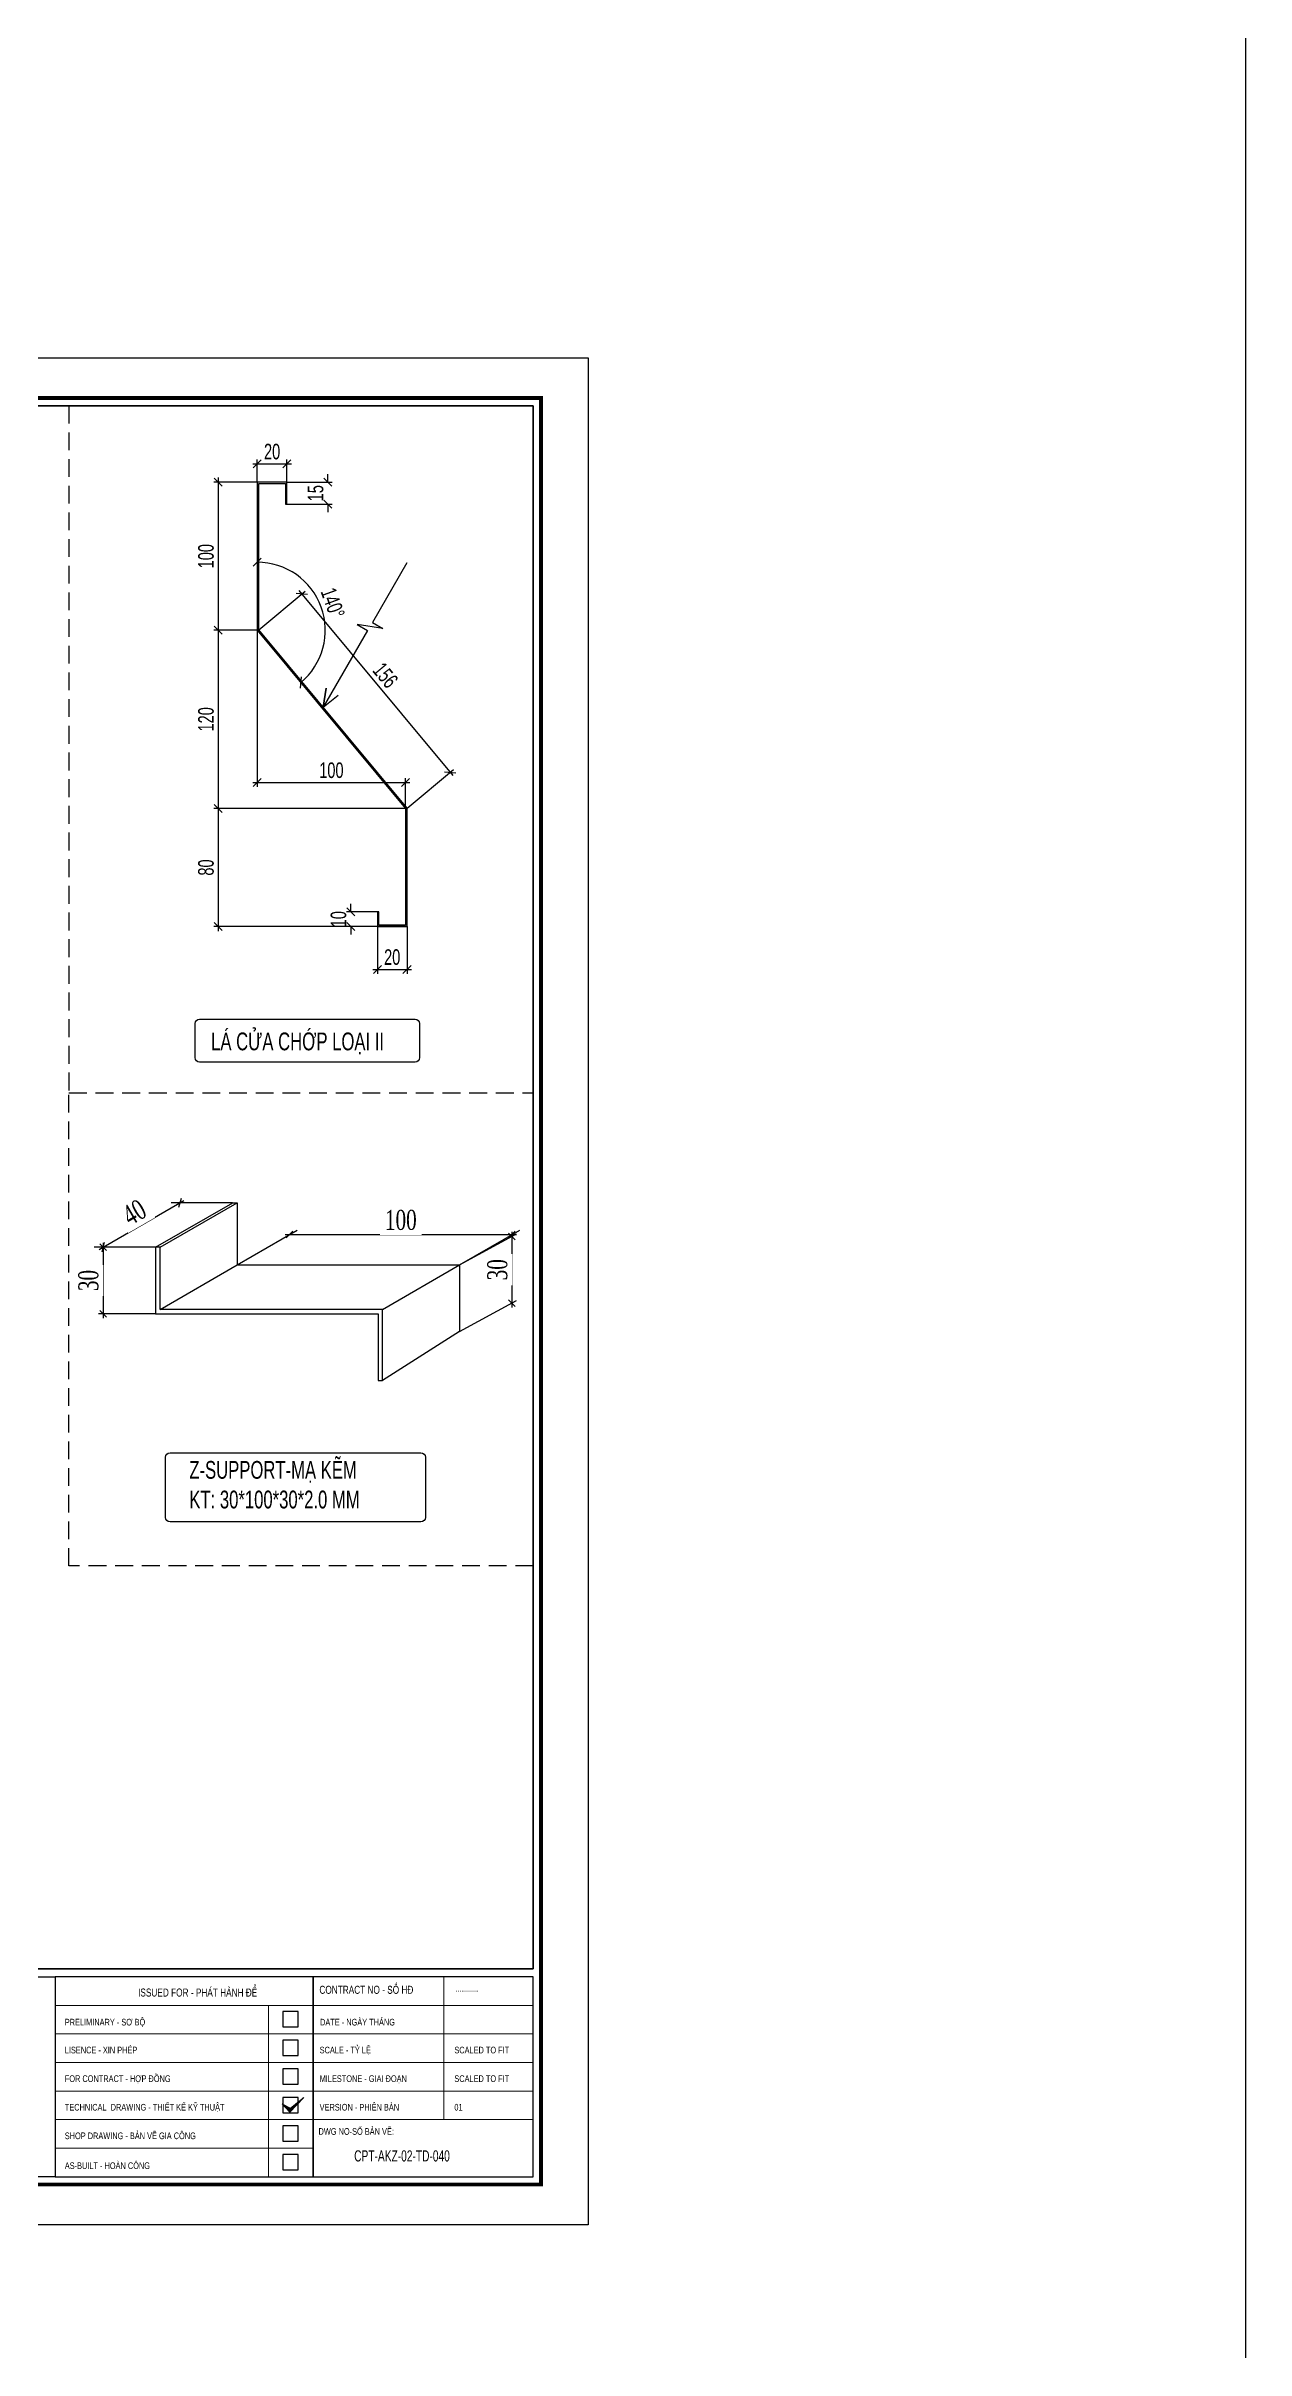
# Model space of a CAD drawing. Header units: inches. Extents: x 315041 to 662841, y -45540 to -35018.
# Drawn here: x 335428 to 335697, y -37667 to -37149 of the extents above; entities that cross this region are included whole.
import ezdxf
from ezdxf.enums import TextEntityAlignment as Align

# ---------------------------------------------------------------- set-up
doc = ezdxf.new("R2010")
doc.units = ezdxf.units.IN
doc.header["$MEASUREMENT"] = 0
doc.linetypes.add('D_HIDDEN', pattern=[1.2, 0.8, -0.4])
for name, color, linetype in [('2', 2, 'Continuous'), ('3', 3, 'Continuous'), ('7', 7, 'Continuous'), ('BAO KHUNG', 31, 'Continuous'), ('Fast RSQ_A2 Frame$0$Khung ten', 4, 'Continuous'), ('flashing', 6, 'Continuous')]:
    doc.layers.add(name, color=color, linetype=linetype)
doc.layers.add('Cover text', color=7, linetype='Continuous', true_color=0x52370f)
for name, color, linetype, lineweight in [('DETAIL$0$S-Dim', 8, 'Continuous', 20), ('DETAIL$0$S-Hatch', 8, 'Continuous', 13), ('S-Hatch', 8, 'Continuous', 9)]:
    doc.layers.add(name, color=color, linetype=linetype, lineweight=lineweight)
doc.styles.add('ST1', font='times.ttf', dxfattribs={"width": 0.7})
doc.styles.add('ST1H', font='vnshxh.shx', dxfattribs={"width": 0.7})
doc.styles.get("Standard").update_dxf_attribs({"font": 'VHARIALN.TTF'})
doc.styles.add('style2', font='VHAVANI.TTF')
doc.styles.add('TIEU DE', font='VHARIALN.TTF', dxfattribs={"width": 0.8})
doc.dimstyles.new('2', dxfattribs={"dimtxt": 4.5, "dimasz": 1.5, "dimexe": 1, "dimexo": 0, "dimgap": 1, "dimtad": 1, "dimdec": 0, "dimlfac": 2, "dimzin": 0, "dimdsep": 46, "dimtxsty": 'ST1', "dimblk": 'OBLIQUE', "dimcen": 1, "dimdle": 1, "dimclrd": 8, "dimclre": 8, "dimclrt": 3, "dimadec": 0, "dimazin": 0, "dimtfac": 1, "dimtdec": 0, "dimtix": 1, "dimtmove": 0, "dimatfit": 3, "dimfxl": 0.18, "dimtfill": 1, "dimtolj": 1, "dimtzin": 0, "dimlwd": -1, "dimlwe": -1, "dimarcsym": 1})
doc.dimstyles.new('3', dxfattribs={"dimtxt": 3.5, "dimasz": 1.8, "dimexe": 1, "dimexo": 0, "dimgap": 1, "dimtad": 1, "dimdec": 0, "dimlfac": 3, "dimzin": 0, "dimdsep": 46, "dimtxsty": 'ST1H', "dimblk": 'OBLIQUE', "dimcen": 1, "dimdle": 1, "dimclrd": 8, "dimclre": 8, "dimclrt": 3, "dimadec": 0, "dimazin": 0, "dimtfac": 1, "dimtdec": 0, "dimtix": 1, "dimtofl": 0, "dimtmove": 1, "dimatfit": 3, "dimfxl": 0.18, "dimtolj": 1, "dimtzin": 0, "dimlwd": -1, "dimlwe": -1, "dimarcsym": 1})

# ---------------------------------------------------------------- blocks, each defined once
blk = doc.blocks.new('DETAIL$0$MARK')
at = {"layer": 'DETAIL$0$S-Hatch', "linetype": 'Continuous'}
h = blk.add_hatch(dxfattribs=at)
h.set_pattern_fill('ANSI31', color=256, scale=50, style=0)
h.paths.add_polyline_path([(1667850, -1156933), (1667909, -1156997), (1668012, -1156885), (1667913, -1156967)])
at = {"layer": 'DETAIL$0$S-Dim', "linetype": 'Continuous'}
blk.add_lwpolyline([(1667850, -1156933), (1667909, -1156997), (1668012, -1156885), (1667913, -1156967), (1667850, -1156933)], dxfattribs=at)
blk = doc.blocks.new('A$C75D82031')
at = {"layer": '2', "color": 157, "linetype": 'Continuous'}
blk.add_lwpolyline([(0, 420), (594, 420), (594, 0), (0, 0)], close=True, dxfattribs=at)
at = {"layer": '7', "color": 147, "linetype": 'Continuous'}
blk.add_lwpolyline([(12.33, 57.61), (581.67, 57.61), (581.67, 409.19), (12.33, 409.19)], close=True, dxfattribs=at)
at = {"layer": 'BAO KHUNG', "color": 167, "linetype": 'Continuous', "const_width": 0.871}
blk.add_lwpolyline([(10.59, 9.07), (583.41, 9.07), (583.41, 410.93), (10.59, 410.93)], close=True, dxfattribs=at)
at = {"layer": 'BAO KHUNG', "color": 7}
for points in [[(211.89, 55.81), (474.14, 55.81), (474.14, 10.81), (211.89, 10.81)], [(474.14, 10.81), (532.16, 10.81), (532.16, 55.81), (474.14, 55.81)], [(532.16, 10.81), (581.67, 10.81), (581.67, 55.81), (532.16, 55.81)]]:
    blk.add_lwpolyline(points, close=True, dxfattribs=at)
at = {"layer": 'Fast RSQ_A2 Frame$0$Khung ten', "color": 7, "ltscale": 1000}
for points in [[(525.34, 44.51), (528.78, 44.51), (528.78, 47.96), (525.34, 47.96)], [(525.34, 38.09), (528.78, 38.09), (528.78, 41.53), (525.34, 41.53)], [(525.34, 31.66), (528.78, 31.66), (528.78, 35.1), (525.34, 35.1)], [(525.34, 25.23), (528.78, 25.23), (528.78, 28.67), (525.34, 28.67)], [(525.34, 18.8), (528.78, 18.8), (528.78, 22.24), (525.34, 22.24)], [(525.34, 12.37), (528.78, 12.37), (528.78, 15.81), (525.34, 15.81)]]:
    blk.add_lwpolyline(points, close=True, dxfattribs=at)
at = {"layer": 'S-Hatch'}
for p, q in [((561.54, 55.81), (561.54, 23.67)), ((474.14, 49.38), (532.16, 49.38)), ((522.13, 10.81), (522.13, 49.38)), ((532.16, 49.38), (581.67, 49.38)), ((474.14, 42.95), (532.16, 42.95)), ((532.16, 42.95), (581.67, 42.95)), ((474.14, 36.52), (532.16, 36.52)), ((532.16, 36.52), (581.67, 36.52)), ((474.14, 30.1), (532.16, 30.1)), ((532.16, 30.1), (581.67, 30.1)), ((474.14, 23.67), (532.16, 23.67)), ((532.16, 23.67), (581.67, 23.67)), ((474.14, 17.24), (532.16, 17.24))]:
    blk.add_line(p, q, dxfattribs=at)
at = {"layer": 'DETAIL$0$S-Dim', "linetype": 'Continuous', "xscale": 0.02999999996973202, "yscale": 0.02999999996973202, "zscale": 0.02999999996973202}
blk.add_blockref('DETAIL$0$MARK', (-49510.32, 34735.23), dxfattribs=at)
at = {"layer": 'BAO KHUNG', "color": 7, "linetype": 'Continuous', "width": 0.9}
blk.add_text('ISSUED FOR - PHÁT HÀNH ĐỂ ', height=1.8, dxfattribs=at).set_placement((506.46, 51.36), align=Align.CENTER)
blk.add_text('CONTRACT NO - Sè H§', height=1.8, dxfattribs=at).set_placement((533.57, 51.98))
at = {"layer": 'BAO KHUNG', "color": 109, "linetype": 'Continuous', "style": 'style2', "width": 0.8}
blk.add_text('...........', height=1.5, dxfattribs=at).set_placement((564.21, 52.44))
at = {"layer": 'Cover text', "linetype": 'Continuous', "style": 'style2', "width": 0.8}
for s, p in [('PRELIMINARY - S¥ Bé', (476.33, 44.85)), ('date - NGµY TH¸NG', (533.72, 44.85)), ('LISENCE - XIN PHÐP', (476.33, 38.57)), ('scale - tû lÖ', (533.63, 38.57)), ('scaled to fit', (563.92, 38.57)), ('FOR CONTRACT - HîP §åNG', (476.33, 32.14)), ('MILESTONE - GIAI §O¹N', (533.63, 32.14)), ('scaled to fit', (563.92, 32.14)), ('TECHNICAL  DRAWING - THIÕT KÕ Kü THUËT', (476.33, 25.71)), ('VERSION - PHI£N B¶N', (533.63, 25.71)), ('01', (563.92, 25.71)), ('SHOP DRAWING - B¶N VÏ GIA C¤NG', (476.33, 19.28)), ('%%u%%udwg no-sè b¶n vÏ:', (533.38, 20.26)), ('AS-BUILT - HOµN C¤NG', (476.33, 12.56))]:
    blk.add_text(s, height=1.5, dxfattribs=at).set_placement(p)
blk = doc.blocks.new('_Oblique')
at = {"color": 0, "linetype": 'ByBlock', "lineweight": -2}
blk.add_line((-0.5, -0.5), (0.5, 0.5), dxfattribs=at)
blk = doc.blocks.new('*D642')
at = {"color": 8, "linetype": 'Continuous', "transparency": 16777216}
for p, q in [((335474.05, -37242.8), (335482.71, -37242.8)), ((335475.05, -37246.89), (335475.05, -37241.8)), ((335481.71, -37246.89), (335481.71, -37241.8))]:
    blk.add_line(p, q, dxfattribs=at)
at = {"layer": 'Defpoints', "color": 0, "transparency": 16777216}
for p in [(335481.71, -37242.8), (335475.05, -37246.89), (335481.71, -37246.89)]:
    blk.add_point(p, dxfattribs=at)
at = {"color": 8, "transparency": 16777216, "xscale": 1.8, "yscale": 1.8, "zscale": 1.8, "rotation": 180}
blk.add_blockref('_Oblique', (335475.05, -37242.8), dxfattribs=at)
at = {"color": 8, "transparency": 16777216, "xscale": 1.8, "yscale": 1.8, "zscale": 1.8}
blk.add_blockref('_Oblique', (335481.71, -37242.8), dxfattribs=at)
at = {"color": 3, "transparency": 16777216, "insert": (335478.38, -37240.05), "char_height": 3.5, "attachment_point": 5, "style": 'ST1H'}
blk.add_mtext('\\A1;20', dxfattribs=at)
blk = doc.blocks.new('*D643')
at = {"color": 8, "linetype": 'Continuous', "transparency": 16777216}
for p, q in [((335490.92, -37246.89), (335490.92, -37245.09)), ((335481.71, -37246.89), (335491.92, -37246.89)), ((335481.71, -37251.89), (335491.92, -37251.89)), ((335490.92, -37251.89), (335490.92, -37253.69))]:
    blk.add_line(p, q, dxfattribs=at)
at = {"layer": 'Defpoints', "color": 0, "transparency": 16777216}
for p in [(335481.71, -37246.89), (335481.71, -37251.89), (335490.92, -37251.89)]:
    blk.add_point(p, dxfattribs=at)
at = {"color": 8, "transparency": 16777216, "xscale": 1.8, "yscale": 1.8, "zscale": 1.8}
for p, rotation in [((335490.92, -37246.89), 270), ((335490.92, -37251.89), 90)]:
    blk.add_blockref('_Oblique', p, dxfattribs=dict(at, rotation=rotation))
at = {"color": 3, "transparency": 16777216, "insert": (335488.17, -37249.39), "char_height": 3.5, "attachment_point": 5, "rotation": 90, "style": 'ST1H'}
blk.add_mtext('\\A1;15', dxfattribs=at)
blk = doc.blocks.new('*D644')
at = {"color": 8, "linetype": 'Continuous', "transparency": 16777216}
for p, q in [((335466.27, -37245.89), (335466.27, -37281.22)), ((335475.05, -37246.89), (335465.27, -37246.89)), ((335475.05, -37280.22), (335465.27, -37280.22))]:
    blk.add_line(p, q, dxfattribs=at)
at = {"layer": 'Defpoints', "color": 0, "transparency": 16777216}
for p in [(335475.05, -37246.89), (335466.27, -37280.22), (335475.05, -37280.22)]:
    blk.add_point(p, dxfattribs=at)
at = {"color": 8, "transparency": 16777216, "xscale": 1.8, "yscale": 1.8, "zscale": 1.8}
for p, rotation in [((335466.27, -37246.89), 90), ((335466.27, -37280.22), 270)]:
    blk.add_blockref('_Oblique', p, dxfattribs=dict(at, rotation=rotation))
at = {"color": 3, "transparency": 16777216, "insert": (335463.52, -37263.56), "char_height": 3.5, "attachment_point": 5, "rotation": 90, "style": 'ST1H'}
blk.add_mtext('\\A1;100', dxfattribs=at)
blk = doc.blocks.new('*D645')
at = {"color": 8, "linetype": 'Continuous', "transparency": 16777216}
for p, q in [((335475.05, -37280.22), (335465.27, -37280.22)), ((335466.27, -37279.22), (335466.27, -37321.29)), ((335508.38, -37320.29), (335465.27, -37320.29))]:
    blk.add_line(p, q, dxfattribs=at)
at = {"layer": 'Defpoints', "color": 0, "transparency": 16777216}
for p in [(335475.05, -37280.22), (335466.27, -37320.29), (335508.38, -37320.29)]:
    blk.add_point(p, dxfattribs=at)
at = {"color": 8, "transparency": 16777216, "xscale": 1.8, "yscale": 1.8, "zscale": 1.8}
for p, rotation in [((335466.27, -37280.22), 90), ((335466.27, -37320.29), 270)]:
    blk.add_blockref('_Oblique', p, dxfattribs=dict(at, rotation=rotation))
at = {"color": 3, "transparency": 16777216, "insert": (335463.52, -37300.26), "char_height": 3.5, "attachment_point": 5, "rotation": 90, "style": 'ST1H'}
blk.add_mtext('\\A1;120', dxfattribs=at)
blk = doc.blocks.new('*D646')
at = {"color": 8, "linetype": 'Continuous', "transparency": 16777216}
for p, q in [((335508.38, -37320.29), (335465.27, -37320.29)), ((335466.27, -37319.29), (335466.27, -37347.88)), ((335508.71, -37346.88), (335465.27, -37346.88))]:
    blk.add_line(p, q, dxfattribs=at)
at = {"layer": 'Defpoints', "color": 0, "transparency": 16777216}
for p in [(335508.38, -37320.29), (335466.27, -37346.88), (335508.71, -37346.88)]:
    blk.add_point(p, dxfattribs=at)
at = {"color": 8, "transparency": 16777216, "xscale": 1.8, "yscale": 1.8, "zscale": 1.8}
for p, rotation in [((335466.27, -37320.29), 90), ((335466.27, -37346.88), 270)]:
    blk.add_blockref('_Oblique', p, dxfattribs=dict(at, rotation=rotation))
at = {"color": 3, "transparency": 16777216, "insert": (335463.52, -37333.59), "char_height": 3.5, "attachment_point": 5, "rotation": 90, "style": 'ST1H'}
blk.add_mtext('\\A1;80', dxfattribs=at)
blk = doc.blocks.new('*D647')
at = {"color": 8, "linetype": 'Continuous', "transparency": 16777216}
for p, q in [((335502.05, -37343.55), (335495.07, -37343.55)), ((335496.07, -37343.55), (335496.07, -37341.75)), ((335502.05, -37346.88), (335495.07, -37346.88)), ((335496.07, -37346.88), (335496.07, -37348.68))]:
    blk.add_line(p, q, dxfattribs=at)
at = {"layer": 'Defpoints', "color": 0, "transparency": 16777216}
for p in [(335502.05, -37343.55), (335496.07, -37346.88), (335502.05, -37346.88)]:
    blk.add_point(p, dxfattribs=at)
at = {"color": 8, "transparency": 16777216, "xscale": 1.8, "yscale": 1.8, "zscale": 1.8}
for p, rotation in [((335496.07, -37343.55), 270), ((335496.07, -37346.88), 90)]:
    blk.add_blockref('_Oblique', p, dxfattribs=dict(at, rotation=rotation))
at = {"color": 3, "transparency": 16777216, "insert": (335493.32, -37345.22), "char_height": 3.5, "attachment_point": 5, "rotation": 90, "style": 'ST1H'}
blk.add_mtext('\\A1;10', dxfattribs=at)
blk = doc.blocks.new('*D648')
at = {"color": 8, "linetype": 'Continuous', "transparency": 16777216}
for p, q in [((335502.05, -37346.88), (335502.05, -37357.51)), ((335508.71, -37346.88), (335508.71, -37357.51)), ((335501.05, -37356.51), (335509.71, -37356.51))]:
    blk.add_line(p, q, dxfattribs=at)
at = {"layer": 'Defpoints', "color": 0, "transparency": 16777216}
for p in [(335502.05, -37346.88), (335508.71, -37346.88), (335508.71, -37356.51)]:
    blk.add_point(p, dxfattribs=at)
at = {"color": 8, "transparency": 16777216, "xscale": 1.8, "yscale": 1.8, "zscale": 1.8, "rotation": 180}
blk.add_blockref('_Oblique', (335502.05, -37356.51), dxfattribs=at)
at = {"color": 8, "transparency": 16777216, "xscale": 1.8, "yscale": 1.8, "zscale": 1.8}
blk.add_blockref('_Oblique', (335508.71, -37356.51), dxfattribs=at)
at = {"color": 3, "transparency": 16777216, "insert": (335505.38, -37353.76), "char_height": 3.5, "attachment_point": 5, "style": 'ST1H'}
blk.add_mtext('\\A1;20', dxfattribs=at)
blk = doc.blocks.new('*D649')
at = {"color": 8, "linetype": 'Continuous', "transparency": 16777216}
for p, q in [((335475.05, -37280.22), (335475.05, -37315.48)), ((335474.05, -37314.48), (335509.38, -37314.48)), ((335508.38, -37320.29), (335508.38, -37313.48))]:
    blk.add_line(p, q, dxfattribs=at)
at = {"layer": 'Defpoints', "color": 0, "transparency": 16777216}
for p in [(335475.05, -37280.22), (335508.38, -37314.48), (335508.38, -37320.29)]:
    blk.add_point(p, dxfattribs=at)
at = {"color": 8, "transparency": 16777216, "xscale": 1.8, "yscale": 1.8, "zscale": 1.8, "rotation": 180}
blk.add_blockref('_Oblique', (335475.05, -37314.48), dxfattribs=at)
at = {"color": 8, "transparency": 16777216, "xscale": 1.8, "yscale": 1.8, "zscale": 1.8}
blk.add_blockref('_Oblique', (335508.38, -37314.48), dxfattribs=at)
at = {"color": 3, "transparency": 16777216, "insert": (335491.71, -37311.73), "char_height": 3.5, "attachment_point": 5, "style": 'ST1H'}
blk.add_mtext('\\A1;100', dxfattribs=at)
blk = doc.blocks.new('*D650')
at = {"color": 8, "linetype": 'Continuous', "transparency": 16777216}
for p, q in [((335475.38, -37280.11), (335485.83, -37271.42)), ((335484.42, -37271.29), (335519.04, -37312.93)), ((335508.71, -37320.21), (335519.17, -37311.52))]:
    blk.add_line(p, q, dxfattribs=at)
at = {"layer": 'Defpoints', "color": 0, "transparency": 16777216}
for p in [(335475.38, -37280.11), (335518.4, -37312.16), (335508.71, -37320.21)]:
    blk.add_point(p, dxfattribs=at)
at = {"color": 8, "transparency": 16777216, "xscale": 1.8, "yscale": 1.8, "zscale": 1.8}
for p, rotation in [((335485.06, -37272.06), 129.7360912727719), ((335518.4, -37312.16), 309.7360912727719)]:
    blk.add_blockref('_Oblique', p, dxfattribs=dict(at, rotation=rotation))
at = {"color": 3, "transparency": 16777216, "insert": (335503.85, -37290.35), "char_height": 3.5, "attachment_point": 5, "rotation": 309.7361, "style": 'ST1H'}
blk.add_mtext('\\A1;156', dxfattribs=at)
blk = doc.blocks.new('*D651')
at = {"color": 8, "linetype": 'Continuous', "transparency": 16777216}
blk.add_arc((335475.05, -37280.22), 15.29, 309.7576, 90, dxfattribs=at)
at = {"layer": 'Defpoints', "color": 0, "transparency": 16777216}
for p in [(335475.05, -37246.89), (335475.05, -37280.22), (335475.05, -37280.22), (335490.31, -37281.16), (335508.38, -37320.29)]:
    blk.add_point(p, dxfattribs=at)
at = {"color": 8, "transparency": 16777216, "xscale": 1.8, "yscale": 1.8, "zscale": 1.8}
for p, rotation in [((335475.05, -37264.93), 180.0000000000238), ((335484.83, -37291.98), 219.7576225308807)]:
    blk.add_blockref('_Oblique', p, dxfattribs=dict(at, rotation=rotation))
at = {"color": 3, "transparency": 16777216, "insert": (335492.01, -37274.09), "char_height": 3.5, "attachment_point": 5, "rotation": 289.8788, "style": 'ST1H'}
blk.add_mtext('\\A1;140°', dxfattribs=at)
blk = doc.blocks.new('*D652')
at = {"color": 8, "linetype": 'Continuous', "transparency": 16777216}
for p, q in [((335452.19, -37419), (335439.38, -37419)), ((335440.38, -37418), (335440.38, -37435)), ((335452.19, -37434), (335439.38, -37434))]:
    blk.add_line(p, q, dxfattribs=at)
at = {"layer": 'Defpoints', "color": 0, "transparency": 16777216}
for p in [(335452.19, -37419), (335440.38, -37434), (335452.19, -37434)]:
    blk.add_point(p, dxfattribs=at)
at = {"color": 8, "transparency": 16777216, "xscale": 1.5, "yscale": 1.5, "zscale": 1.5}
for p, rotation in [((335440.38, -37419), 90), ((335440.38, -37434), 270)]:
    blk.add_blockref('_Oblique', p, dxfattribs=dict(at, rotation=rotation))
at = {"color": 3, "transparency": 16777216, "insert": (335437.09, -37426.5), "char_height": 4.5, "attachment_point": 5, "rotation": 90, "style": 'ST1', "bg_fill": 3, "box_fill_scale": 1.25, "bg_fill_color": 256, "bg_fill_true_color": 13158600, "bg_fill_transparency": 11355064}
blk.add_mtext('\\A1;30', dxfattribs=at)
blk = doc.blocks.new('*D653')
at = {"color": 8, "linetype": 'Continuous', "transparency": 16777216}
for p, q in [((335439.51, -37419.5), (335458.56, -37408.5)), ((335469.51, -37409), (335455.7, -37409)), ((335452.19, -37419), (335438.38, -37419))]:
    blk.add_line(p, q, dxfattribs=at)
at = {"layer": 'Defpoints', "color": 0, "transparency": 16777216}
for p in [(335457.7, -37409), (335469.51, -37409), (335452.19, -37419)]:
    blk.add_point(p, dxfattribs=at)
at = {"color": 8, "transparency": 16777216, "xscale": 1.5, "yscale": 1.5, "zscale": 1.5}
for p, rotation in [((335457.7, -37409), 29.99999999997905), ((335440.38, -37419), 209.9999999999791)]:
    blk.add_blockref('_Oblique', p, dxfattribs=dict(at, rotation=rotation))
at = {"color": 3, "transparency": 16777216, "insert": (335447.39, -37411.15), "char_height": 4.5, "attachment_point": 5, "rotation": 30, "style": 'ST1', "bg_fill": 3, "box_fill_scale": 1.25, "bg_fill_color": 256, "bg_fill_true_color": 13158600, "bg_fill_transparency": 11355064}
blk.add_mtext('\\A1;40', dxfattribs=at)
blk = doc.blocks.new('*D654')
at = {"color": 8, "linetype": 'Continuous', "transparency": 16777216}
for p, q in [((335470.51, -37423), (335484.05, -37415.18)), ((335481.32, -37416.18), (335533.31, -37416.18)), ((335520.51, -37423), (335534.05, -37415.18))]:
    blk.add_line(p, q, dxfattribs=at)
at = {"layer": 'Defpoints', "color": 0, "transparency": 16777216}
for p in [(335532.31, -37416.18), (335470.51, -37423), (335520.51, -37423)]:
    blk.add_point(p, dxfattribs=at)
at = {"color": 8, "transparency": 16777216, "xscale": 1.5, "yscale": 1.5, "zscale": 1.5, "rotation": 180}
blk.add_blockref('_Oblique', (335482.32, -37416.18), dxfattribs=at)
at = {"color": 8, "transparency": 16777216, "xscale": 1.5, "yscale": 1.5, "zscale": 1.5}
blk.add_blockref('_Oblique', (335532.31, -37416.18), dxfattribs=at)
at = {"color": 3, "transparency": 16777216, "insert": (335507.32, -37412.89), "char_height": 4.5, "attachment_point": 5, "style": 'ST1', "bg_fill": 3, "box_fill_scale": 1.25, "bg_fill_color": 256, "bg_fill_true_color": 13158600, "bg_fill_transparency": 1019152}
blk.add_mtext('\\A1;100', dxfattribs=at)
blk = doc.blocks.new('*D655')
at = {"color": 8, "linetype": 'Continuous', "transparency": 16777216}
for p, q in [((335520.51, -37423), (335533.31, -37416.02)), ((335532.31, -37415.57), (335532.31, -37432.57)), ((335520.51, -37438), (335533.31, -37431.02))]:
    blk.add_line(p, q, dxfattribs=at)
at = {"layer": 'Defpoints', "color": 0, "transparency": 16777216}
for p in [(335520.51, -37423), (335532.31, -37431.57), (335520.51, -37438)]:
    blk.add_point(p, dxfattribs=at)
at = {"color": 8, "transparency": 16777216, "xscale": 1.5, "yscale": 1.5, "zscale": 1.5}
for p, rotation in [((335532.31, -37416.57), 90), ((335532.31, -37431.57), 270)]:
    blk.add_blockref('_Oblique', p, dxfattribs=dict(at, rotation=rotation))
at = {"color": 3, "transparency": 16777216, "insert": (335529.03, -37424.07), "char_height": 4.5, "attachment_point": 5, "rotation": 90, "style": 'ST1', "bg_fill": 3, "box_fill_scale": 1.25, "bg_fill_color": 256, "bg_fill_true_color": 13158600, "bg_fill_transparency": 11355064}
blk.add_mtext('\\A1;30', dxfattribs=at)

msp = doc.modelspace()

# ---------------------------------------------------------------- linework, layer by layer
at = {"color": 1}
for p, q in [((335453.194, -37418.9976), (335470.5145, -37408.9976)), ((335453.194, -37432.9976), (335470.5145, -37422.9976)), ((335503.1917, -37432.9976), (335520.5122, -37422.9976))]:
    msp.add_line(p, q, dxfattribs=at)
at = {"color": 8}
msp.add_lwpolyline([(335192.438, -37229.7343), (335537.1113, -37229.7343), (335537.1113, -37581.3141), (335192.438, -37581.3141)], close=True, dxfattribs=at)
at = {"color": 94}
msp.add_lwpolyline([(335508.6728, -37265.0376), (335500.9173, -37278.4705), (335503.2632, -37279.8278), (335497.5007, -37278.955), (335499.8377, -37280.3043), (335489.879, -37297.5534), (335490.5144, -37293.2704), (335489.879, -37297.5534), (335493.2704, -37294.8616)], dxfattribs=at)
at = {"color": 1}
msp.add_lwpolyline([(335452.194, -37418.9976), (335469.5145, -37408.9976), (335470.5145, -37408.9976), (335470.5145, -37422.9976), (335520.5122, -37422.9976), (335520.5122, -37437.9976), (335503.1917, -37448.9976)], dxfattribs=at)
msp.add_lwpolyline([(335503.1917, -37448.9976), (335503.1917, -37432.9976), (335453.194, -37432.9976), (335453.194, -37418.9976), (335452.194, -37418.9976), (335452.194, -37433.9976), (335502.1917, -37433.9976), (335502.1917, -37448.9976)], close=True, dxfattribs=at)
at = {"layer": 'flashing'}
msp.add_lwpolyline([(335481.7126, -37251.8897), (335481.7126, -37246.8897), (335475.0459, -37246.8897), (335475.0459, -37280.223), (335508.3792, -37320.2912), (335508.3792, -37346.549), (335502.3792, -37346.549), (335502.3792, -37343.549), (335502.0459, -37343.549), (335502.0459, -37346.8823), (335502.0459, -37346.8823), (335508.7126, -37346.8823), (335508.7126, -37320.2096), (335475.3792, -37280.1108), (335475.3792, -37247.2252), (335481.3792, -37247.2252), (335481.3792, -37251.8897)], close=True, dxfattribs=at)

# ---------------------------------------------------------------- block references
at = {"color": 1}
msp.add_blockref('A$C75D82031', (334955.4423, -37638.9242), dxfattribs=at)

# ---------------------------------------------------------------- texts
at = {"color": 3, "ltscale": 0.5, "style": 'TIEU DE', "width": 0.8}
msp.add_attdef('CPT-AKZ-02-TD-040', text='KC-01', height=2.5, dxfattribs=at).set_placement((335507.5855, -37623.4092), align=Align.MIDDLE_CENTER)

# ---------------------------------------------------------------- dimensions: what is measured, and where the dimension line sits
at = {"color": 8}
for base, p1, p2, picture, middle in [((335481.7126, -37242.7959), (335475.0459, -37246.8897), (335481.7126, -37246.8897), '*D642', (335478.3792, -37240.0459)), ((335508.3792, -37314.4795), (335475.0459, -37280.223), (335508.3792, -37320.2912), '*D649', (335491.7126, -37311.7295)), ((335508.7126, -37356.5143), (335502.0459, -37346.8823), (335508.7126, -37346.8823), '*D648', (335505.3792, -37353.7643))]:
    dim = msp.add_linear_dim(base=base, p1=p1, p2=p2, dimstyle='3', dxfattribs=at)
    dim.commit()
    dim.dimension.update_dxf_attribs({"geometry": picture, "text_midpoint": middle})
for base, p1, p2, picture, middle in [((335466.2731, -37280.223), (335475.0459, -37246.8897), (335475.0459, -37280.223), '*D644', (335463.5231, -37263.5563)), ((335490.9226, -37251.8897), (335481.7126, -37246.8897), (335481.7126, -37251.8897), '*D643', (335488.1726, -37249.3897)), ((335466.2731, -37320.2912), (335475.0459, -37280.223), (335508.3792, -37320.2912), '*D645', (335463.5231, -37300.2571)), ((335466.2731, -37346.8823), (335508.3792, -37320.2912), (335508.7126, -37346.8823), '*D646', (335463.5231, -37333.5868)), ((335496.0672, -37346.8823), (335502.0459, -37343.549), (335502.0459, -37346.8823), '*D647', (335493.3172, -37345.2157))]:
    dim = msp.add_linear_dim(base=base, p1=p1, p2=p2, angle=90, dimstyle='3', dxfattribs=at)
    dim.commit()
    dim.dimension.update_dxf_attribs({"geometry": picture, "text_midpoint": middle})
dim = msp.add_angular_dim_2l(base=(335490.3111, -37281.1553), line1=((335475.0459, -37280.223), (335508.3792, -37320.2912)), line2=((335475.0459, -37246.8897), (335475.0459, -37280.223)), dimstyle='3', dxfattribs=at)
dim.commit()
dim.dimension.update_dxf_attribs({"geometry": '*D651', "text_midpoint": (335492.0144, -37274.0876)})
dim = msp.add_aligned_dim(p1=(335475.3792, -37280.1108), p2=(335508.7126, -37320.2096), distance=12.5939, dimstyle='3', dxfattribs=at)
dim.commit()
dim.dimension.update_dxf_attribs({"geometry": '*D650', "text_midpoint": (335503.8453, -37290.3516)})

# ---------------------------------------------------------------- next in the draw order: texts
at = {"layer": '3', "insert": (335464.6708, -37373.1506), "char_height": 4, "attachment_point": 4, "style": 'ST1H', "bg_fill": 2}
msp.add_mtext('\\A1;l¸ cöa chíp lo¹i ii', dxfattribs=at)

# ---------------------------------------------------------------- next in the draw order: dimensions: what is measured, and where the dimension line sits
at = {"color": 8}
dim = msp.add_linear_dim(base=(335440.3755, -37433.9976), p1=(335452.194, -37418.9976), p2=(335452.194, -37433.9976), angle=90, dimstyle='2', dxfattribs=at)
dim.commit()
dim.dimension.update_dxf_attribs({"geometry": '*D652', "text_midpoint": (335437.0866, -37426.4976)})

# ---------------------------------------------------------------- next in the draw order: linework, layer by layer
at = {"color": 8, "linetype": 'D_HIDDEN', "ltscale": 5}
msp.add_lwpolyline([(335432.7012, -37384.2513), (335537.1113, -37384.2513), (335537.1113, -37229.7343), (335432.7012, -37229.7343)], close=True, dxfattribs=at)
at = {"color": 1}
msp.add_lwpolyline([(335462.0881, -37367.6829), (335510.5356, -37367.6829, -0.41421356), (335511.5356, -37368.6829), (335511.5356, -37376.3672, -0.41421356), (335510.5356, -37377.3672), (335462.0881, -37377.3672, -0.41421356), (335461.0881, -37376.3672), (335461.0881, -37368.6829, -0.41421356)], format="xyb", close=True, dxfattribs=at)

# ---------------------------------------------------------------- next in the draw order: dimensions: what is measured, and where the dimension line sits
at = {"color": 8}
dim = msp.add_aligned_dim(p1=(335452.194, -37418.9976), p2=(335469.5145, -37408.9976), distance=5.9092, dimstyle='2', dxfattribs=at)
dim.commit()
dim.dimension.update_dxf_attribs({"geometry": '*D653', "text_midpoint": (335447.3913, -37411.1493)})

# ---------------------------------------------------------------- next in the draw order: dimensions: what is measured, and where the dimension line sits
dim = msp.add_aligned_dim(p1=(335470.5145, -37422.9976), p2=(335520.5122, -37422.9976), distance=6.8138, dimstyle='2', dxfattribs=at)
dim.commit()
dim.dimension.update_dxf_attribs({"geometry": '*D654', "text_midpoint": (335507.3152, -37412.8949)})

# ---------------------------------------------------------------- next in the draw order: dimensions: what is measured, and where the dimension line sits
dim = msp.add_linear_dim(base=(335532.3141, -37431.5667), p1=(335520.5122, -37422.9976), p2=(335520.5122, -37437.9976), angle=90, dimstyle='2', dxfattribs=at)
dim.commit()
dim.dimension.update_dxf_attribs({"geometry": '*D655', "text_midpoint": (335529.0251, -37424.0667)})

# ---------------------------------------------------------------- next in the draw order: linework, layer by layer
at = {"color": 8, "linetype": 'D_HIDDEN', "ltscale": 5}
msp.add_lwpolyline([(335432.7012, -37384.2513), (335537.1113, -37384.2513), (335537.1113, -37490.7145), (335432.7012, -37490.7145)], close=True, dxfattribs=at)

# ---------------------------------------------------------------- next in the draw order: texts
at = {"layer": '3', "insert": (335459.7719, -37472.4537), "char_height": 4, "attachment_point": 4, "style": 'ST1H', "bg_fill": 2}
msp.add_mtext('\\A1;z-support-m¹ kÏm\\Pkt: 30*100*30*2.0 mm', dxfattribs=at)

# ---------------------------------------------------------------- next in the draw order: linework, layer by layer
at = {"color": 8}
msp.add_lwpolyline([(335697.3238, -35017.8068), (329510.1822, -35017.8068), (329510.1822, -38896.4843), (335697.3238, -38896.4843)], close=True, dxfattribs=at)
at = {"color": 1}
msp.add_lwpolyline([(335455.4361, -37465.2592), (335511.8399, -37465.2592, -0.41421356), (335512.8399, -37466.2592), (335512.8399, -37479.7924, -0.41421356), (335511.8399, -37480.7924), (335455.4361, -37480.7924, -0.41421356), (335454.4361, -37479.7924), (335454.4361, -37466.2592, -0.41421356)], format="xyb", close=True, dxfattribs=at)

doc.saveas('drawing.dxf')
